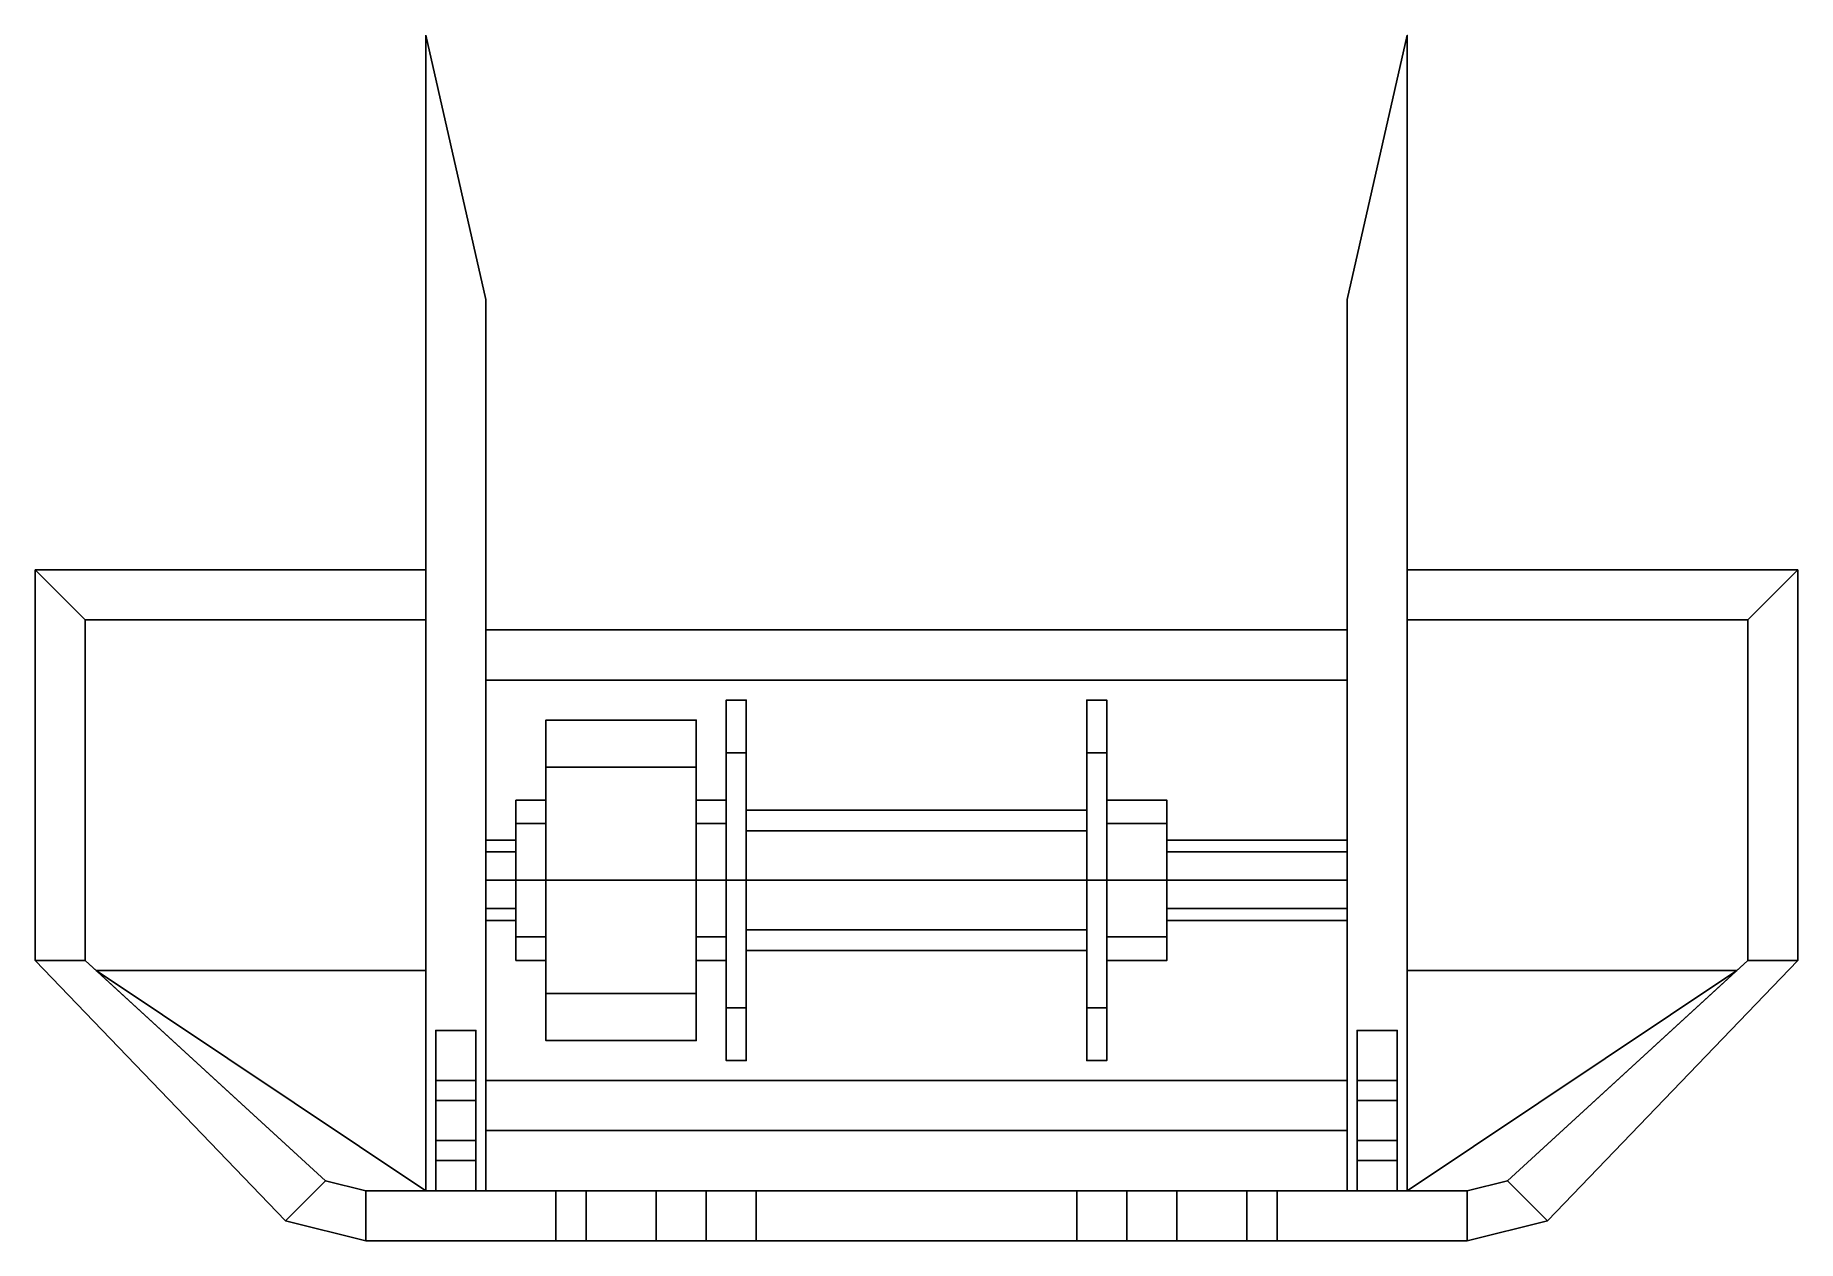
# Model space of a CAD drawing. Extents: x -0.88 to 0.88, y -3.25 to -2.05.
import ezdxf

# ---------------------------------------------------------------- set-up
doc = ezdxf.new("R2010")
doc.units = 0
doc.layers.add('WINCH', color=5, linetype='CONTINUOUS')

msp = doc.modelspace()

# ---------------------------------------------------------------- linework, layer by layer
at = {"layer": 'WINCH'}
for points in [[(-0.49, -2.046, 0.79), (-0.49, -3.2, 0.79), (-0.49, -3.2, 0.93), (-0.49, -2.046, 0.93)], [(-0.49, -2.046, 0.93), (-0.49, -3.2, 0.93), (-0.43, -3.2, 0.93), (-0.43, -2.31, 0.93)], [(0.43, -2.31, 0.93), (0.43, -3.2, 0.93), (0.49, -3.2, 0.93), (0.49, -2.046, 0.93)], [(0.49, -3.2, 0.93), (0.49, -3.2, 0.79), (0.49, -2.046, 0.79), (0.49, -2.046, 0.93)], [(-0.43, -3.2, 0.93), (-0.43, -3.2, 0.79), (-0.43, -2.31, 0.79), (-0.43, -2.31, 0.93)], [(0.43, -2.31, 0.79), (0.43, -3.2, 0.79), (0.43, -3.2, 0.93), (0.43, -2.31, 0.93)], [(-0.88, -2.58, 0.93), (-0.88, -2.58, 0.79), (-0.88, -2.97, 0.79), (-0.88, -2.97, 0.93)], [(-0.83, -2.63, 0.93), (-0.88, -2.58, 0.93), (-0.88, -2.97, 0.93), (-0.83, -2.97, 0.93)], [(-0.49, -2.63, 0.93), (-0.49, -2.58, 0.93), (-0.88, -2.58, 0.93), (-0.83, -2.63, 0.93)], [(-0.49, -2.58, 0.93), (-0.49, -2.58, 0.79), (-0.88, -2.58, 0.79), (-0.88, -2.58, 0.93)], [(0.83, -2.63, 0.93), (0.88, -2.58, 0.93), (0.49, -2.58, 0.93), (0.49, -2.63, 0.93)], [(0.88, -2.58, 0.93), (0.88, -2.58, 0.79), (0.49, -2.58, 0.79), (0.49, -2.58, 0.93)], [(0.88, -2.58, 0.93), (0.83, -2.63, 0.93), (0.83, -2.97, 0.93), (0.88, -2.97, 0.93)], [(0.88, -2.97, 0.93), (0.88, -2.97, 0.79), (0.88, -2.58, 0.79), (0.88, -2.58, 0.93)], [(-0.83, -2.97, 0.93), (-0.83, -2.97, 0.79), (-0.83, -2.63, 0.79), (-0.83, -2.63, 0.93)], [(-0.83, -2.63, 0.93), (-0.83, -2.63, 0.79), (-0.49, -2.63, 0.79), (-0.49, -2.63, 0.93)], [(0.43, -2.69, 0.93), (0.43, -2.64, 0.93), (-0.43, -2.64, 0.93), (-0.43, -2.69, 0.93)], [(0.43, -2.64, 0.93), (0.43, -2.64, 0.79), (-0.43, -2.64, 0.79), (-0.43, -2.64, 0.93)], [(0.49, -2.63, 0.93), (0.49, -2.63, 0.79), (0.83, -2.63, 0.79), (0.83, -2.63, 0.93)], [(0.83, -2.63, 0.93), (0.83, -2.63, 0.79), (0.83, -2.97, 0.79), (0.83, -2.97, 0.93)], [(-0.43, -2.69, 0.93), (-0.43, -2.69, 0.79), (0.43, -2.69, 0.79), (0.43, -2.69, 0.93)], [(-0.19, -2.71, 0.93), (-0.19, -2.7627, 1.0573), (-0.17, -2.7627, 1.0573), (-0.17, -2.71, 0.93)], [(-0.19, -2.7627, 0.8027), (-0.19, -2.71, 0.93), (-0.17, -2.71, 0.93), (-0.17, -2.7627, 0.8027)], [(-0.19, -2.8334, 0.8734), (-0.19, -2.81, 0.93), (-0.19, -2.71, 0.93), (-0.19, -2.7627, 0.8027)], [(-0.19, -2.81, 0.93), (-0.19, -2.8334, 0.9866), (-0.19, -2.7627, 1.0573), (-0.19, -2.71, 0.93)], [(-0.17, -2.7627, 0.8027), (-0.17, -2.71, 0.93), (-0.17, -2.82, 0.93), (-0.17, -2.8405, 0.8805)], [(-0.17, -2.71, 0.93), (-0.17, -2.7627, 1.0573), (-0.17, -2.8405, 0.9795), (-0.17, -2.82, 0.93)], [(0.17, -2.71, 0.93), (0.17, -2.7627, 1.0573), (0.19, -2.7627, 1.0573), (0.19, -2.71, 0.93)], [(0.17, -2.7627, 0.8027), (0.17, -2.71, 0.93), (0.19, -2.71, 0.93), (0.19, -2.7627, 0.8027)], [(0.17, -2.8405, 0.8805), (0.17, -2.82, 0.93), (0.17, -2.71, 0.93), (0.17, -2.7627, 0.8027)], [(0.17, -2.82, 0.93), (0.17, -2.8405, 0.9795), (0.17, -2.7627, 1.0573), (0.17, -2.71, 0.93)], [(0.19, -2.7627, 0.8027), (0.19, -2.71, 0.93), (0.19, -2.81, 0.93), (0.19, -2.8334, 0.8734)], [(0.19, -2.71, 0.93), (0.19, -2.7627, 1.0573), (0.19, -2.8334, 0.9866), (0.19, -2.81, 0.93)], [(-0.37, -2.73, 0.93), (-0.37, -2.7769, 1.0431), (-0.22, -2.7769, 1.0431), (-0.22, -2.73, 0.93)], [(-0.37, -2.7769, 0.8169), (-0.37, -2.73, 0.93), (-0.22, -2.73, 0.93), (-0.22, -2.7769, 0.8169)], [(-0.37, -2.8334, 0.8734), (-0.37, -2.81, 0.93), (-0.37, -2.73, 0.93), (-0.37, -2.7769, 0.8169)], [(-0.37, -2.81, 0.93), (-0.37, -2.8334, 0.9866), (-0.37, -2.7769, 1.0431), (-0.37, -2.73, 0.93)], [(-0.22, -2.7769, 0.8169), (-0.22, -2.73, 0.93), (-0.22, -2.81, 0.93), (-0.22, -2.8334, 0.8734)], [(-0.22, -2.73, 0.93), (-0.22, -2.7769, 1.0431), (-0.22, -2.8334, 0.9866), (-0.22, -2.81, 0.93)], [(-0.19, -2.7627, 1.0573), (-0.19, -2.89, 1.11), (-0.17, -2.89, 1.11), (-0.17, -2.7627, 1.0573)], [(-0.19, -2.89, 0.75), (-0.19, -2.7627, 0.8027), (-0.17, -2.7627, 0.8027), (-0.17, -2.89, 0.75)], [(-0.19, -2.89, 0.85), (-0.19, -2.8334, 0.8734), (-0.19, -2.7627, 0.8027), (-0.19, -2.89, 0.75)], [(-0.19, -2.8334, 0.9866), (-0.19, -2.89, 1.01), (-0.19, -2.89, 1.11), (-0.19, -2.7627, 1.0573)], [(-0.17, -2.89, 0.75), (-0.17, -2.7627, 0.8027), (-0.17, -2.8405, 0.8805), (-0.17, -2.89, 0.86)], [(-0.17, -2.7627, 1.0573), (-0.17, -2.89, 1.11), (-0.17, -2.89, 1), (-0.17, -2.8405, 0.9795)], [(0.17, -2.7627, 1.0573), (0.17, -2.89, 1.11), (0.19, -2.89, 1.11), (0.19, -2.7627, 1.0573)], [(0.17, -2.89, 0.75), (0.17, -2.7627, 0.8027), (0.19, -2.7627, 0.8027), (0.19, -2.89, 0.75)], [(0.17, -2.89, 0.86), (0.17, -2.8405, 0.8805), (0.17, -2.7627, 0.8027), (0.17, -2.89, 0.75)], [(0.17, -2.8405, 0.9795), (0.17, -2.89, 1), (0.17, -2.89, 1.11), (0.17, -2.7627, 1.0573)], [(0.19, -2.89, 0.75), (0.19, -2.7627, 0.8027), (0.19, -2.8334, 0.8734), (0.19, -2.89, 0.85)], [(0.19, -2.7627, 1.0573), (0.19, -2.89, 1.11), (0.19, -2.89, 1.01), (0.19, -2.8334, 0.9866)], [(-0.37, -2.7769, 1.0431), (-0.37, -2.89, 1.09), (-0.22, -2.89, 1.09), (-0.22, -2.7769, 1.0431)], [(-0.37, -2.89, 0.77), (-0.37, -2.7769, 0.8169), (-0.22, -2.7769, 0.8169), (-0.22, -2.89, 0.77)], [(-0.37, -2.89, 0.85), (-0.37, -2.8334, 0.8734), (-0.37, -2.7769, 0.8169), (-0.37, -2.89, 0.77)], [(-0.37, -2.8334, 0.9866), (-0.37, -2.89, 1.01), (-0.37, -2.89, 1.09), (-0.37, -2.7769, 1.0431)], [(-0.22, -2.89, 0.77), (-0.22, -2.7769, 0.8169), (-0.22, -2.8334, 0.8734), (-0.22, -2.89, 0.85)], [(-0.22, -2.7769, 1.0431), (-0.22, -2.89, 1.09), (-0.22, -2.89, 1.01), (-0.22, -2.8334, 0.9866)], [(-0.4, -2.81, 0.93), (-0.4, -2.8334, 0.9866), (-0.37, -2.8334, 0.9866), (-0.37, -2.81, 0.93)], [(-0.4, -2.8334, 0.8734), (-0.4, -2.81, 0.93), (-0.37, -2.81, 0.93), (-0.37, -2.8334, 0.8734)], [(-0.4, -2.8617, 0.9017), (-0.4, -2.85, 0.93), (-0.4, -2.81, 0.93), (-0.4, -2.8334, 0.8734)], [(-0.4, -2.85, 0.93), (-0.4, -2.8617, 0.9583), (-0.4, -2.8334, 0.9866), (-0.4, -2.81, 0.93)], [(-0.22, -2.81, 0.93), (-0.22, -2.8334, 0.9866), (-0.19, -2.8334, 0.9866), (-0.19, -2.81, 0.93)], [(-0.22, -2.8334, 0.8734), (-0.22, -2.81, 0.93), (-0.19, -2.81, 0.93), (-0.19, -2.8334, 0.8734)], [(0.19, -2.81, 0.93), (0.19, -2.8334, 0.9866), (0.25, -2.8334, 0.9866), (0.25, -2.81, 0.93)], [(0.19, -2.8334, 0.8734), (0.19, -2.81, 0.93), (0.25, -2.81, 0.93), (0.25, -2.8334, 0.8734)], [(0.25, -2.8334, 0.8734), (0.25, -2.81, 0.93), (0.25, -2.85, 0.93), (0.25, -2.8617, 0.9017)], [(0.25, -2.81, 0.93), (0.25, -2.8334, 0.9866), (0.25, -2.8617, 0.9583), (0.25, -2.85, 0.93)], [(-0.4, -2.8334, 0.9866), (-0.4, -2.89, 1.01), (-0.37, -2.89, 1.01), (-0.37, -2.8334, 0.9866)], [(-0.4, -2.89, 0.85), (-0.4, -2.8334, 0.8734), (-0.37, -2.8334, 0.8734), (-0.37, -2.89, 0.85)], [(-0.4, -2.89, 0.89), (-0.4, -2.8617, 0.9017), (-0.4, -2.8334, 0.8734), (-0.4, -2.89, 0.85)], [(-0.4, -2.8617, 0.9583), (-0.4, -2.89, 0.97), (-0.4, -2.89, 1.01), (-0.4, -2.8334, 0.9866)], [(-0.22, -2.8334, 0.9866), (-0.22, -2.89, 1.01), (-0.19, -2.89, 1.01), (-0.19, -2.8334, 0.9866)], [(-0.22, -2.89, 0.85), (-0.22, -2.8334, 0.8734), (-0.19, -2.8334, 0.8734), (-0.19, -2.89, 0.85)], [(-0.17, -2.82, 0.93), (-0.17, -2.8405, 0.9795), (0.17, -2.8405, 0.9795), (0.17, -2.82, 0.93)], [(-0.17, -2.8405, 0.8805), (-0.17, -2.82, 0.93), (0.17, -2.82, 0.93), (0.17, -2.8405, 0.8805)], [(0.19, -2.8334, 0.9866), (0.19, -2.89, 1.01), (0.25, -2.89, 1.01), (0.25, -2.8334, 0.9866)], [(0.19, -2.89, 0.85), (0.19, -2.8334, 0.8734), (0.25, -2.8334, 0.8734), (0.25, -2.89, 0.85)], [(0.25, -2.89, 0.85), (0.25, -2.8334, 0.8734), (0.25, -2.8617, 0.9017), (0.25, -2.89, 0.89)], [(0.25, -2.8334, 0.9866), (0.25, -2.89, 1.01), (0.25, -2.89, 0.97), (0.25, -2.8617, 0.9583)], [(-0.43, -2.85, 0.93), (-0.43, -2.8617, 0.9583), (-0.4, -2.8617, 0.9583), (-0.4, -2.85, 0.93)], [(-0.43, -2.8617, 0.9017), (-0.43, -2.85, 0.93), (-0.4, -2.85, 0.93), (-0.4, -2.8617, 0.9017)], [(-0.43, -2.93, 0.93), (-0.43, -2.9183, 0.9583), (-0.43, -2.8617, 0.9583), (-0.43, -2.85, 0.93)], [(-0.17, -2.8405, 0.9795), (-0.17, -2.89, 1), (0.17, -2.89, 1), (0.17, -2.8405, 0.9795)], [(-0.17, -2.89, 0.86), (-0.17, -2.8405, 0.8805), (0.17, -2.8405, 0.8805), (0.17, -2.89, 0.86)], [(0.25, -2.85, 0.93), (0.25, -2.8617, 0.9583), (0.43, -2.8617, 0.9583), (0.43, -2.85, 0.93)], [(0.25, -2.8617, 0.9017), (0.25, -2.85, 0.93), (0.43, -2.85, 0.93), (0.43, -2.8617, 0.9017)], [(0.43, -2.85, 0.93), (0.43, -2.8617, 0.9583), (0.43, -2.9183, 0.9583), (0.43, -2.93, 0.93)], [(-0.43, -2.8617, 0.9583), (-0.43, -2.89, 0.97), (-0.4, -2.89, 0.97), (-0.4, -2.8617, 0.9583)], [(-0.43, -2.89, 0.89), (-0.43, -2.8617, 0.9017), (-0.4, -2.8617, 0.9017), (-0.4, -2.89, 0.89)], [(-0.43, -2.9183, 0.9583), (-0.43, -2.89, 0.97), (-0.43, -2.89, 0.97), (-0.43, -2.8617, 0.9583)], [(0.25, -2.8617, 0.9583), (0.25, -2.89, 0.97), (0.43, -2.89, 0.97), (0.43, -2.8617, 0.9583)], [(0.25, -2.89, 0.89), (0.25, -2.8617, 0.9017), (0.43, -2.8617, 0.9017), (0.43, -2.89, 0.89)], [(0.43, -2.8617, 0.9583), (0.43, -2.89, 0.97), (0.43, -2.89, 0.97), (0.43, -2.9183, 0.9583)], [(-0.43, -2.89, 0.97), (-0.43, -2.9183, 0.9583), (-0.4, -2.9183, 0.9583), (-0.4, -2.89, 0.97)], [(-0.43, -2.9183, 0.9017), (-0.43, -2.89, 0.89), (-0.4, -2.89, 0.89), (-0.4, -2.9183, 0.9017)], [(-0.4, -2.89, 1.01), (-0.4, -2.9466, 0.9866), (-0.37, -2.9466, 0.9866), (-0.37, -2.89, 1.01)], [(-0.4, -2.9466, 0.8734), (-0.4, -2.89, 0.85), (-0.37, -2.89, 0.85), (-0.37, -2.9466, 0.8734)], [(-0.4, -2.89, 0.97), (-0.4, -2.9183, 0.9583), (-0.4, -2.9466, 0.9866), (-0.4, -2.89, 1.01)], [(-0.4, -2.9183, 0.9017), (-0.4, -2.89, 0.89), (-0.4, -2.89, 0.85), (-0.4, -2.9466, 0.8734)], [(-0.37, -2.89, 1.09), (-0.37, -3.0031, 1.0431), (-0.22, -3.0031, 1.0431), (-0.22, -2.89, 1.09)], [(-0.37, -3.0031, 0.8169), (-0.37, -2.89, 0.77), (-0.22, -2.89, 0.77), (-0.22, -3.0031, 0.8169)], [(-0.37, -2.89, 1.01), (-0.37, -2.9466, 0.9866), (-0.37, -3.0031, 1.0431), (-0.37, -2.89, 1.09)], [(-0.37, -2.9466, 0.8734), (-0.37, -2.89, 0.85), (-0.37, -2.89, 0.77), (-0.37, -3.0031, 0.8169)], [(-0.22, -2.89, 1.01), (-0.22, -2.9466, 0.9866), (-0.19, -2.9466, 0.9866), (-0.19, -2.89, 1.01)], [(-0.22, -2.9466, 0.8734), (-0.22, -2.89, 0.85), (-0.19, -2.89, 0.85), (-0.19, -2.9466, 0.8734)], [(-0.22, -2.89, 1.09), (-0.22, -3.0031, 1.0431), (-0.22, -2.9466, 0.9866), (-0.22, -2.89, 1.01)], [(-0.22, -3.0031, 0.8169), (-0.22, -2.89, 0.77), (-0.22, -2.89, 0.85), (-0.22, -2.9466, 0.8734)], [(-0.19, -2.89, 1.11), (-0.19, -3.0173, 1.0573), (-0.17, -3.0173, 1.0573), (-0.17, -2.89, 1.11)], [(-0.19, -3.0173, 0.8027), (-0.19, -2.89, 0.75), (-0.17, -2.89, 0.75), (-0.17, -3.0173, 0.8027)], [(-0.19, -2.89, 1.01), (-0.19, -2.9466, 0.9866), (-0.19, -3.0173, 1.0573), (-0.19, -2.89, 1.11)], [(-0.19, -2.9466, 0.8734), (-0.19, -2.89, 0.85), (-0.19, -2.89, 0.75), (-0.19, -3.0173, 0.8027)], [(-0.17, -2.89, 1), (-0.17, -2.9395, 0.9795), (0.17, -2.9395, 0.9795), (0.17, -2.89, 1)], [(-0.17, -2.9395, 0.8805), (-0.17, -2.89, 0.86), (0.17, -2.89, 0.86), (0.17, -2.9395, 0.8805)], [(-0.17, -2.89, 1.11), (-0.17, -3.0173, 1.0573), (-0.17, -2.9395, 0.9795), (-0.17, -2.89, 1)], [(-0.17, -3.0173, 0.8027), (-0.17, -2.89, 0.75), (-0.17, -2.89, 0.86), (-0.17, -2.9395, 0.8805)], [(0.17, -2.89, 1.11), (0.17, -3.0173, 1.0573), (0.19, -3.0173, 1.0573), (0.19, -2.89, 1.11)], [(0.17, -3.0173, 0.8027), (0.17, -2.89, 0.75), (0.19, -2.89, 0.75), (0.19, -3.0173, 0.8027)], [(0.17, -2.89, 1), (0.17, -2.9395, 0.9795), (0.17, -3.0173, 1.0573), (0.17, -2.89, 1.11)], [(0.17, -2.9395, 0.8805), (0.17, -2.89, 0.86), (0.17, -2.89, 0.75), (0.17, -3.0173, 0.8027)], [(0.19, -2.89, 1.01), (0.19, -2.9466, 0.9866), (0.25, -2.9466, 0.9866), (0.25, -2.89, 1.01)], [(0.19, -2.9466, 0.8734), (0.19, -2.89, 0.85), (0.25, -2.89, 0.85), (0.25, -2.9466, 0.8734)], [(0.19, -2.89, 1.11), (0.19, -3.0173, 1.0573), (0.19, -2.9466, 0.9866), (0.19, -2.89, 1.01)], [(0.19, -3.0173, 0.8027), (0.19, -2.89, 0.75), (0.19, -2.89, 0.85), (0.19, -2.9466, 0.8734)], [(0.25, -2.89, 0.97), (0.25, -2.9183, 0.9583), (0.43, -2.9183, 0.9583), (0.43, -2.89, 0.97)], [(0.25, -2.9183, 0.9017), (0.25, -2.89, 0.89), (0.43, -2.89, 0.89), (0.43, -2.9183, 0.9017)], [(0.25, -2.89, 1.01), (0.25, -2.9466, 0.9866), (0.25, -2.9183, 0.9583), (0.25, -2.89, 0.97)], [(0.25, -2.9466, 0.8734), (0.25, -2.89, 0.85), (0.25, -2.89, 0.89), (0.25, -2.9183, 0.9017)], [(-0.43, -2.9183, 0.9583), (-0.43, -2.93, 0.93), (-0.4, -2.93, 0.93), (-0.4, -2.9183, 0.9583)], [(-0.43, -2.93, 0.93), (-0.43, -2.9183, 0.9017), (-0.4, -2.9183, 0.9017), (-0.4, -2.93, 0.93)], [(-0.4, -2.9183, 0.9583), (-0.4, -2.93, 0.93), (-0.4, -2.97, 0.93), (-0.4, -2.9466, 0.9866)], [(-0.4, -2.93, 0.93), (-0.4, -2.9183, 0.9017), (-0.4, -2.9466, 0.8734), (-0.4, -2.97, 0.93)], [(0.25, -2.9183, 0.9583), (0.25, -2.93, 0.93), (0.43, -2.93, 0.93), (0.43, -2.9183, 0.9583)], [(0.25, -2.93, 0.93), (0.25, -2.9183, 0.9017), (0.43, -2.9183, 0.9017), (0.43, -2.93, 0.93)], [(0.25, -2.9466, 0.9866), (0.25, -2.97, 0.93), (0.25, -2.93, 0.93), (0.25, -2.9183, 0.9583)], [(0.25, -2.97, 0.93), (0.25, -2.9466, 0.8734), (0.25, -2.9183, 0.9017), (0.25, -2.93, 0.93)], [(-0.4, -2.9466, 0.9866), (-0.4, -2.97, 0.93), (-0.37, -2.97, 0.93), (-0.37, -2.9466, 0.9866)], [(-0.4, -2.97, 0.93), (-0.4, -2.9466, 0.8734), (-0.37, -2.9466, 0.8734), (-0.37, -2.97, 0.93)], [(-0.37, -2.9466, 0.9866), (-0.37, -2.97, 0.93), (-0.37, -3.05, 0.93), (-0.37, -3.0031, 1.0431)], [(-0.37, -2.97, 0.93), (-0.37, -2.9466, 0.8734), (-0.37, -3.0031, 0.8169), (-0.37, -3.05, 0.93)], [(-0.22, -2.9466, 0.9866), (-0.22, -2.97, 0.93), (-0.19, -2.97, 0.93), (-0.19, -2.9466, 0.9866)], [(-0.22, -2.97, 0.93), (-0.22, -2.9466, 0.8734), (-0.19, -2.9466, 0.8734), (-0.19, -2.97, 0.93)], [(-0.22, -3.0031, 1.0431), (-0.22, -3.05, 0.93), (-0.22, -2.97, 0.93), (-0.22, -2.9466, 0.9866)], [(-0.22, -3.05, 0.93), (-0.22, -3.0031, 0.8169), (-0.22, -2.9466, 0.8734), (-0.22, -2.97, 0.93)], [(-0.19, -2.9466, 0.9866), (-0.19, -2.97, 0.93), (-0.19, -3.07, 0.93), (-0.19, -3.0173, 1.0573)], [(-0.19, -2.97, 0.93), (-0.19, -2.9466, 0.8734), (-0.19, -3.0173, 0.8027), (-0.19, -3.07, 0.93)], [(-0.17, -2.9395, 0.9795), (-0.17, -2.96, 0.93), (0.17, -2.96, 0.93), (0.17, -2.9395, 0.9795)], [(-0.17, -2.96, 0.93), (-0.17, -2.9395, 0.8805), (0.17, -2.9395, 0.8805), (0.17, -2.96, 0.93)], [(-0.17, -3.0173, 1.0573), (-0.17, -3.07, 0.93), (-0.17, -2.96, 0.93), (-0.17, -2.9395, 0.9795)], [(-0.17, -3.07, 0.93), (-0.17, -3.0173, 0.8027), (-0.17, -2.9395, 0.8805), (-0.17, -2.96, 0.93)], [(0.17, -2.9395, 0.9795), (0.17, -2.96, 0.93), (0.17, -3.07, 0.93), (0.17, -3.0173, 1.0573)], [(0.17, -2.96, 0.93), (0.17, -2.9395, 0.8805), (0.17, -3.0173, 0.8027), (0.17, -3.07, 0.93)], [(0.19, -2.9466, 0.9866), (0.19, -2.97, 0.93), (0.25, -2.97, 0.93), (0.25, -2.9466, 0.9866)], [(0.19, -2.97, 0.93), (0.19, -2.9466, 0.8734), (0.25, -2.9466, 0.8734), (0.25, -2.97, 0.93)], [(0.19, -3.0173, 1.0573), (0.19, -3.07, 0.93), (0.19, -2.97, 0.93), (0.19, -2.9466, 0.9866)], [(0.19, -3.07, 0.93), (0.19, -3.0173, 0.8027), (0.19, -2.9466, 0.8734), (0.19, -2.97, 0.93)], [(-0.63, -3.23, 0.94), (-0.59, -3.19, 0.94), (-0.83, -2.97, 0.94), (-0.88, -2.97, 0.94)], [(-0.88, -2.97, 0.94), (-0.88, -2.97, 0.79), (-0.63, -3.23, 0.79), (-0.63, -3.23, 0.94)], [(-0.83, -2.97, 0.93), (-0.88, -2.97, 0.93), (-0.88, -2.97, 0.94), (-0.83, -2.97, 0.94)], [(-0.59, -3.19, 0.94), (-0.59, -3.19, 0.93), (-0.8191, -2.98, 0.93), (-0.83, -2.97, 0.94)], [(-0.8191, -2.98, 0.93), (-0.83, -2.97, 0.93), (-0.83, -2.97, 0.94), (-0.8191, -2.98, 0.93)], [(-0.8191, -2.98, 0.93), (-0.8191, -2.98, 0.91), (-0.83, -2.97, 0.79), (-0.83, -2.97, 0.93)], [(-0.83, -2.97, 0.79), (-0.8191, -2.98, 0.91), (-0.59, -3.19, 0.91), (-0.59, -3.19, 0.79)], [(0.59, -3.19, 0.93), (0.59, -3.19, 0.94), (0.83, -2.97, 0.94), (0.8191, -2.98, 0.93)], [(0.88, -2.97, 0.94), (0.83, -2.97, 0.94), (0.59, -3.19, 0.94), (0.63, -3.23, 0.94)], [(0.59, -3.19, 0.79), (0.59, -3.19, 0.91), (0.8191, -2.98, 0.91), (0.83, -2.97, 0.79)], [(0.88, -2.97, 0.79), (0.88, -2.97, 0.94), (0.63, -3.23, 0.94), (0.63, -3.23, 0.79)], [(0.8191, -2.98, 0.91), (0.8191, -2.98, 0.93), (0.83, -2.97, 0.93), (0.83, -2.97, 0.79)], [(0.83, -2.97, 0.93), (0.8191, -2.98, 0.93), (0.8191, -2.98, 0.93), (0.83, -2.97, 0.94)], [(0.88, -2.97, 0.93), (0.83, -2.97, 0.93), (0.83, -2.97, 0.94), (0.88, -2.97, 0.94)], [(-0.49, -3.2, 0.93), (-0.49, -2.98, 0.93), (-0.8191, -2.98, 0.93)], [(-0.49, -2.98, 0.93), (-0.49, -2.98, 0.91), (-0.8191, -2.98, 0.91), (-0.8191, -2.98, 0.93)], [(-0.55, -3.2, 0.93), (-0.49, -3.2, 0.93), (-0.8191, -2.98, 0.93), (-0.59, -3.19, 0.93)], [(0.59, -3.19, 0.93), (0.8191, -2.98, 0.93), (0.49, -3.2, 0.93), (0.55, -3.2, 0.93)], [(0.49, -2.98, 0.91), (0.49, -2.98, 0.93), (0.8191, -2.98, 0.93), (0.8191, -2.98, 0.91)], [(0.8191, -2.98, 0.93), (0.8191, -2.98, 0.93), (0.49, -2.98, 0.93), (0.49, -3.2, 0.93)], [(-0.37, -3.0031, 1.0431), (-0.37, -3.05, 0.93), (-0.22, -3.05, 0.93), (-0.22, -3.0031, 1.0431)], [(-0.37, -3.05, 0.93), (-0.37, -3.0031, 0.8169), (-0.22, -3.0031, 0.8169), (-0.22, -3.05, 0.93)], [(-0.19, -3.0173, 1.0573), (-0.19, -3.07, 0.93), (-0.17, -3.07, 0.93), (-0.17, -3.0173, 1.0573)], [(-0.19, -3.07, 0.93), (-0.19, -3.0173, 0.8027), (-0.17, -3.0173, 0.8027), (-0.17, -3.07, 0.93)], [(0.17, -3.0173, 1.0573), (0.17, -3.07, 0.93), (0.19, -3.07, 0.93), (0.19, -3.0173, 1.0573)], [(0.17, -3.07, 0.93), (0.17, -3.0173, 0.8027), (0.19, -3.0173, 0.8027), (0.19, -3.07, 0.93)], [(-0.48, -3.04, 0.93), (-0.48, -3.17, 0.93), (-0.48, -3.2, 0.96), (-0.48, -3.09, 0.96)], [(-0.44, -3.09, 0.96), (-0.44, -3.04, 0.93), (-0.48, -3.04, 0.93), (-0.48, -3.09, 0.96)], [(-0.44, -3.2, 0.96), (-0.44, -3.17, 0.93), (-0.44, -3.04, 0.93), (-0.44, -3.09, 0.96)], [(0.48, -3.04, 0.93), (0.48, -3.17, 0.93), (0.44, -3.17, 0.93), (0.44, -3.04, 0.93)], [(0.48, -3.09, 0.96), (0.48, -3.04, 0.93), (0.44, -3.04, 0.93), (0.44, -3.09, 0.96)], [(0.44, -3.04, 0.93), (0.44, -3.17, 0.93), (0.44, -3.2, 0.96), (0.44, -3.09, 0.96)], [(0.48, -3.2, 0.96), (0.48, -3.17, 0.93), (0.48, -3.04, 0.93), (0.48, -3.09, 0.96)], [(-0.44, -3.09, 1.01), (-0.44, -3.15, 1.01), (-0.48, -3.15, 1.01), (-0.48, -3.09, 1.01)], [(-0.48, -3.15, 1.01), (-0.48, -3.2, 1.02), (-0.48, -3.17, 1.05), (-0.48, -3.09, 1.01)], [(-0.48, -3.09, 1.03), (-0.48, -3.11, 1.05), (-0.44, -3.11, 1.05), (-0.44, -3.09, 1.03)], [(-0.48, -3.09, 1.01), (-0.48, -3.17, 1.05), (-0.48, -3.11, 1.05), (-0.48, -3.09, 1.03)], [(-0.44, -3.09, 1.03), (-0.44, -3.09, 1.01), (-0.48, -3.09, 1.01), (-0.48, -3.09, 1.03)], [(-0.48, -3.09, 0.96), (-0.48, -3.15, 0.96), (-0.44, -3.15, 0.96), (-0.44, -3.09, 0.96)], [(-0.44, -3.17, 1.05), (-0.44, -3.2, 1.02), (-0.44, -3.15, 1.01), (-0.44, -3.09, 1.01)], [(-0.44, -3.11, 1.05), (-0.44, -3.17, 1.05), (-0.44, -3.09, 1.01), (-0.44, -3.09, 1.03)], [(0.43, -3.14, 0.93), (0.43, -3.09, 0.93), (-0.43, -3.09, 0.93), (-0.43, -3.14, 0.93)], [(0.43, -3.09, 0.93), (0.43, -3.09, 0.79), (-0.43, -3.09, 0.79), (-0.43, -3.09, 0.93)], [(0.44, -3.09, 1.03), (0.44, -3.11, 1.05), (0.48, -3.11, 1.05), (0.48, -3.09, 1.03)], [(0.44, -3.09, 1.01), (0.44, -3.17, 1.05), (0.44, -3.11, 1.05), (0.44, -3.09, 1.03)], [(0.48, -3.09, 1.03), (0.48, -3.09, 1.01), (0.44, -3.09, 1.01), (0.44, -3.09, 1.03)], [(0.48, -3.09, 1.01), (0.48, -3.15, 1.01), (0.44, -3.15, 1.01), (0.44, -3.09, 1.01)], [(0.44, -3.15, 1.01), (0.44, -3.2, 1.02), (0.44, -3.17, 1.05), (0.44, -3.09, 1.01)], [(0.44, -3.09, 0.96), (0.44, -3.15, 0.96), (0.48, -3.15, 0.96), (0.48, -3.09, 0.96)], [(0.48, -3.11, 1.05), (0.48, -3.17, 1.05), (0.48, -3.09, 1.01), (0.48, -3.09, 1.03)], [(0.48, -3.17, 1.05), (0.48, -3.2, 1.02), (0.48, -3.15, 1.01), (0.48, -3.09, 1.01)], [(-0.48, -3.11, 1.05), (-0.48, -3.17, 1.05), (-0.44, -3.17, 1.05), (-0.44, -3.11, 1.05)], [(0.44, -3.11, 1.05), (0.44, -3.17, 1.05), (0.48, -3.17, 1.05), (0.48, -3.11, 1.05)], [(-0.48, -3.15, 0.96), (-0.48, -3.2, 0.96), (-0.48, -3.2, 1.02), (-0.48, -3.15, 1.01)], [(-0.44, -3.15, 1.01), (-0.44, -3.15, 0.96), (-0.48, -3.15, 0.96), (-0.48, -3.15, 1.01)], [(-0.44, -3.2, 1.02), (-0.44, -3.2, 0.96), (-0.44, -3.15, 0.96), (-0.44, -3.15, 1.01)], [(-0.43, -3.14, 0.93), (-0.43, -3.14, 0.79), (0.43, -3.14, 0.79), (0.43, -3.14, 0.93)], [(0.48, -3.15, 1.01), (0.48, -3.15, 0.96), (0.44, -3.15, 0.96), (0.44, -3.15, 1.01)], [(0.44, -3.15, 0.96), (0.44, -3.2, 0.96), (0.44, -3.2, 1.02), (0.44, -3.15, 1.01)], [(0.48, -3.2, 1.02), (0.48, -3.2, 0.96), (0.48, -3.15, 0.96), (0.48, -3.15, 1.01)], [(-0.48, -3.17, 1.05), (-0.48, -3.2, 1.02), (-0.44, -3.2, 1.02), (-0.44, -3.17, 1.05)], [(-0.48, -3.2, 0.96), (-0.48, -3.17, 0.93), (-0.44, -3.17, 0.93), (-0.44, -3.2, 0.96)], [(0.44, -3.17, 1.05), (0.44, -3.2, 1.02), (0.48, -3.2, 1.02), (0.48, -3.17, 1.05)], [(0.44, -3.2, 0.96), (0.44, -3.17, 0.93), (0.48, -3.17, 0.93), (0.48, -3.2, 0.96)], [(-0.55, -3.25, 0.94), (-0.55, -3.2, 0.94), (-0.59, -3.19, 0.94), (-0.63, -3.23, 0.94)], [(-0.55, -3.2, 0.94), (-0.55, -3.2, 0.93), (-0.59, -3.19, 0.93), (-0.59, -3.19, 0.94)], [(-0.59, -3.19, 0.93), (-0.59, -3.19, 0.91), (-0.55, -3.2, 0.91), (-0.55, -3.2, 0.93)], [(-0.55, -3.2, 0.91), (-0.55, -3.2, 0.79), (-0.59, -3.19, 0.79), (-0.59, -3.19, 0.91)], [(-0.36, -3.2, 0.96), (-0.33, -3.2, 0.81), (-0.55, -3.2, 0.79), (-0.55, -3.2, 0.94)], [(-0.36, -3.25, 0.96), (-0.36, -3.2, 0.96), (-0.55, -3.2, 0.94), (-0.55, -3.25, 0.94)], [(-0.55, -3.25, 0.79), (-0.55, -3.2, 0.79), (-0.33, -3.2, 0.81), (-0.33, -3.25, 0.81)], [(-0.55, -3.2, 0.91), (-0.49, -3.2, 0.91), (-0.49, -3.2, 0.93), (-0.55, -3.2, 0.93)], [(-0.48, -3.2, 1.02), (-0.48, -3.2, 0.96), (-0.44, -3.2, 0.96), (-0.44, -3.2, 1.02)], [(-0.26, -3.2, 1.05), (-0.21, -3.2, 0.9), (-0.33, -3.2, 0.81), (-0.36, -3.2, 0.96)], [(-0.26, -3.25, 1.05), (-0.26, -3.2, 1.05), (-0.36, -3.2, 0.96), (-0.36, -3.25, 0.96)], [(-0.33, -3.25, 0.81), (-0.33, -3.2, 0.81), (-0.21, -3.2, 0.9), (-0.21, -3.25, 0.9)], [(-0.21, -3.2, 1.07), (-0.16, -3.2, 0.92), (-0.21, -3.2, 0.9), (-0.26, -3.2, 1.05)], [(-0.21, -3.25, 1.07), (-0.21, -3.2, 1.07), (-0.26, -3.2, 1.05), (-0.26, -3.25, 1.05)], [(0.21, -3.2, 1.07), (0.16, -3.2, 0.92), (-0.16, -3.2, 0.92), (-0.21, -3.2, 1.07)], [(0.21, -3.25, 1.07), (0.21, -3.2, 1.07), (-0.21, -3.2, 1.07), (-0.21, -3.25, 1.07)], [(-0.21, -3.25, 0.9), (-0.21, -3.2, 0.9), (-0.16, -3.2, 0.92), (-0.16, -3.25, 0.92)], [(-0.16, -3.25, 0.92), (-0.16, -3.2, 0.92), (0.16, -3.2, 0.92), (0.16, -3.25, 0.92)], [(0.26, -3.2, 1.05), (0.21, -3.2, 0.9), (0.16, -3.2, 0.92), (0.21, -3.2, 1.07)], [(0.16, -3.25, 0.92), (0.16, -3.2, 0.92), (0.21, -3.2, 0.9), (0.21, -3.25, 0.9)], [(0.36, -3.2, 0.96), (0.33, -3.2, 0.81), (0.21, -3.2, 0.9), (0.26, -3.2, 1.05)], [(0.33, -3.2, 0.81), (0.33, -3.25, 0.81), (0.21, -3.25, 0.9), (0.21, -3.2, 0.9)], [(0.26, -3.25, 1.05), (0.26, -3.2, 1.05), (0.21, -3.2, 1.07), (0.21, -3.25, 1.07)], [(0.26, -3.2, 1.05), (0.26, -3.25, 1.05), (0.36, -3.25, 0.96), (0.36, -3.2, 0.96)], [(0.55, -3.2, 0.94), (0.55, -3.2, 0.79), (0.33, -3.2, 0.81), (0.36, -3.2, 0.96)], [(0.55, -3.2, 0.79), (0.55, -3.25, 0.79), (0.33, -3.25, 0.81), (0.33, -3.2, 0.81)], [(0.36, -3.2, 0.96), (0.36, -3.25, 0.96), (0.55, -3.25, 0.94), (0.55, -3.2, 0.94)], [(0.44, -3.2, 1.02), (0.44, -3.2, 0.96), (0.48, -3.2, 0.96), (0.48, -3.2, 1.02)], [(0.55, -3.2, 0.93), (0.49, -3.2, 0.93), (0.49, -3.2, 0.91), (0.55, -3.2, 0.91)], [(0.55, -3.2, 0.79), (0.55, -3.2, 0.94), (0.59, -3.19, 0.94), (0.59, -3.19, 0.79)], [(0.63, -3.23, 0.94), (0.59, -3.19, 0.94), (0.55, -3.2, 0.94), (0.55, -3.25, 0.94)], [(0.59, -3.19, 0.91), (0.59, -3.19, 0.93), (0.55, -3.2, 0.93), (0.55, -3.2, 0.91)], [(-0.63, -3.23, 0.94), (-0.63, -3.23, 0.79), (-0.55, -3.25, 0.79), (-0.55, -3.25, 0.94)], [(0.63, -3.23, 0.79), (0.63, -3.23, 0.94), (0.55, -3.25, 0.94), (0.55, -3.25, 0.79)], [(-0.55, -3.25, 0.94), (-0.55, -3.25, 0.79), (-0.33, -3.25, 0.81), (-0.36, -3.25, 0.96)], [(-0.36, -3.25, 0.96), (-0.33, -3.25, 0.81), (-0.21, -3.25, 0.9), (-0.26, -3.25, 1.05)], [(-0.26, -3.25, 1.05), (-0.21, -3.25, 0.9), (-0.16, -3.25, 0.92), (-0.21, -3.25, 1.07)], [(-0.21, -3.25, 1.07), (-0.16, -3.25, 0.92), (0.16, -3.25, 0.92), (0.21, -3.25, 1.07)], [(0.21, -3.25, 1.07), (0.16, -3.25, 0.92), (0.21, -3.25, 0.9), (0.26, -3.25, 1.05)], [(0.26, -3.25, 1.05), (0.21, -3.25, 0.9), (0.33, -3.25, 0.81), (0.36, -3.25, 0.96)], [(0.36, -3.25, 0.96), (0.33, -3.25, 0.81), (0.55, -3.25, 0.79), (0.55, -3.25, 0.94)]]:
    msp.add_3dface(points, dxfattribs=at)

doc.saveas('drawing.dxf')
